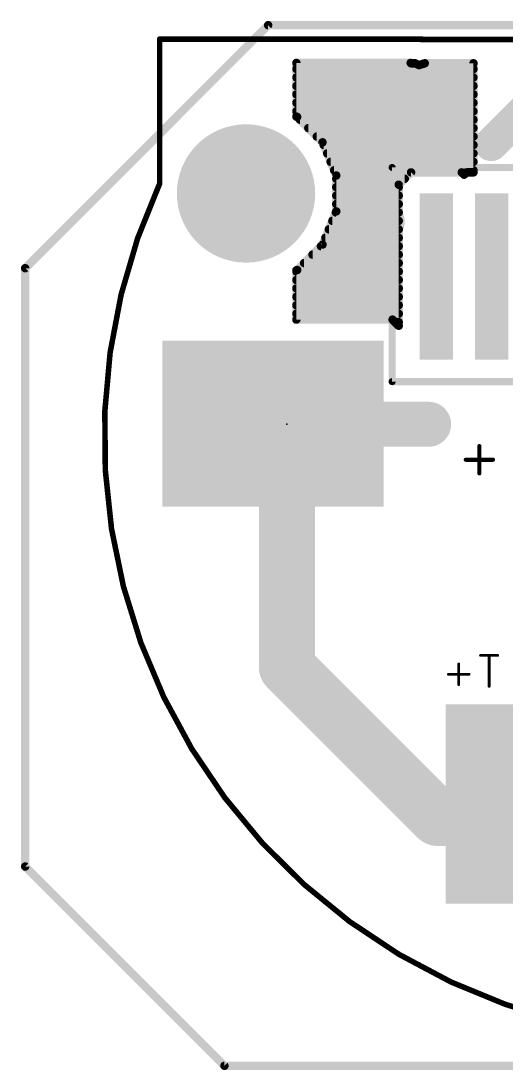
# Model space of a CAD drawing. Extents: x 82 to 105.8, y 80.8 to 99.8.
# Drawn here: x 82.02 to 90.79, y 80.82 to 99.78 of the extents above; entities that cross this region are included whole.
import ezdxf

# ---------------------------------------------------------------- set-up
doc = ezdxf.new("R2010")
doc.units = 0
for name, color, linetype in [('16', 132, 'CONTINUOUS'), ('18', 110, 'CONTINUOUS'), ('20', 31, 'CONTINUOUS'), ('22', 253, 'CONTINUOUS'), ('24', 53, 'CONTINUOUS'), ('26', 253, 'CONTINUOUS')]:
    doc.layers.add(name, color=color, linetype=linetype)

# ---------------------------------------------------------------- blocks, each defined once
blk = doc.blocks.new('RECT')
blk.add_solid([(-0.5, -0.5), (0.5, -0.5), (-0.5, 0.5), (0.5, 0.5)])
blk = doc.blocks.new('PIE')
at = {"const_width": 0.5}
blk.add_lwpolyline([(0, -0.25, 1), (0, 0.25, 1), (0, -0.25)], format="xyb", dxfattribs=at)
blk = doc.blocks.new('ROUNDV')
at = {"const_width": 0.5}
blk.add_lwpolyline([(0, -0.25, 1), (0, 0.25, 1), (0, -0.25)], format="xyb", dxfattribs=at)

msp = doc.modelspace()

# ---------------------------------------------------------------- linework, layer by layer
at = {"layer": '16'}
for points, const_width in [([(82.1, 95.31), (86.49, 99.7)], 0.1524), ([(86.49, 99.7), (102.9, 99.7)], 0.1524), ([(87, 98.0484), (87, 99.0183)], 0.1524), ([(87, 99.0183), (89.0648, 99.0183)], 0.1524), ([(87, 98.9076), (90.2, 98.9076)], 0.1524), ([(89.0648, 99.0183), (89.0715, 99.0116)], 0.1524), ([(89.0715, 99.0116), (89.1479, 99.0116)], 0.1524), ([(89.1479, 99.0116), (89.2162, 98.9773)], 0.1524), ([(89.2162, 98.9773), (89.3196, 99.0116)], 0.1524), ([(89.3196, 99.0116), (90.2, 99.0116)], 0.1524), ([(90.2, 99.0116), (90.2, 97.041)], 0.1524), ([(87, 98.7552), (90.2, 98.7552)], 0.1524), ([(91.57, 98.6), (90.52, 97.55)], 0.6096), ([(87, 98.6028), (90.2, 98.6028)], 0.1524), ([(87, 98.4504), (90.2, 98.4504)], 0.1524), ([(87, 98.298), (90.2, 98.298)], 0.1524), ([(87, 98.1456), (90.2, 98.1456)], 0.1524), ([(87.0139, 98.0427), (87, 98.0484)], 0.1524), ([(87.4727, 97.5839), (87.0139, 98.0427)], 0.1524), ([(87.0634, 97.9932), (90.2, 97.9932)], 0.1524), ([(87.2158, 97.8408), (90.2, 97.8408)], 0.1524), ([(87.3682, 97.6884), (90.2, 97.6884)], 0.1524), ([(87.721, 96.9844), (87.4727, 97.5839)], 0.1524), ([(87.4925, 97.536), (90.2, 97.536)], 0.1524), ([(87.5557, 97.3836), (90.2, 97.3836)], 0.1524), ([(87.6188, 97.2312), (90.2, 97.2312)], 0.1524), ([(87.6819, 97.0788), (90.2, 97.0788)], 0.1524), ([(87.721, 96.3356), (87.721, 96.9844)], 0.1524), ([(89.0722, 97.041), (88.849, 96.8178)], 0.1524), ([(89.9878, 97.041), (89.0722, 97.041)], 0.1524), ([(90.03, 96.9988), (89.9878, 97.041)], 0.1524), ([(90.0722, 97.041), (90.03, 96.9988)], 0.1524), ([(90.2, 97.041), (90.0722, 97.041)], 0.1524), ([(87.721, 96.9264), (88.9576, 96.9264)], 0.1524), ([(87.721, 96.774), (88.849, 96.774)], 0.1524), ([(88.849, 96.8178), (88.849, 94.2698)], 0.1524), ([(87.721, 96.6216), (88.849, 96.6216)], 0.1524), ([(87.721, 96.4692), (88.849, 96.4692)], 0.1524), ([(87.4727, 95.7361), (87.721, 96.3356)], 0.1524), ([(87.7132, 96.3168), (88.849, 96.3168)], 0.1524), ([(87.6501, 96.1644), (88.849, 96.1644)], 0.1524), ([(87.5238, 95.8596), (88.849, 95.8596)], 0.1524), ([(87.587, 96.012), (88.849, 96.012)], 0.1524), ([(87.0139, 95.2773), (87.4727, 95.7361)], 0.1524), ([(87.4438, 95.7072), (88.849, 95.7072)], 0.1524), ([(87.2914, 95.5548), (88.849, 95.5548)], 0.1524), ([(82.1, 84.5), (82.1, 95.31)], 0.1524), ([(87, 95.2716), (87.0139, 95.2773)], 0.1524), ([(87, 94.381), (87, 95.2716)], 0.1524), ([(87.139, 95.4024), (88.849, 95.4024)], 0.1524), ([(87, 95.25), (88.849, 95.25)], 0.1524), ([(87, 95.0976), (88.849, 95.0976)], 0.1524), ([(87, 94.9452), (88.849, 94.9452)], 0.1524), ([(87, 94.7928), (88.849, 94.7928)], 0.1524), ([(87, 94.6404), (88.849, 94.6404)], 0.1524), ([(87, 94.488), (88.849, 94.488)], 0.1524), ([(88.7378, 94.381), (87, 94.381)], 0.1524), ([(88.849, 94.2698), (88.7378, 94.381)], 0.1524), ([(88.7832, 94.3356), (88.849, 94.3356)], 0.1524), ([(86.83, 92.49), (86.83, 88.1)], 1.016), ([(89.39, 92.49), (86.83, 92.49)], 0.8128), ([(86.83, 88.1), (89.55, 85.38)], 1.016), ([(89.55, 85.38), (91.21, 85.38)], 1.016), ([(85.7, 80.9), (82.1, 84.5)], 0.1524), ([(105.71, 80.9), (85.7, 80.9)], 0.1524)]:
    msp.add_lwpolyline(points, dxfattribs=dict(at, const_width=const_width))
for points, const_width in [([(86.49, 99.7381, 1), (86.49, 99.6619)], 0.0762), ([(86.5169, 99.6731, 1), (86.4631, 99.7269)], 0.0762), ([(87.0381, 99.0183, 1), (86.9619, 99.0183)], 0.0762), ([(87, 99.0564, 1), (87, 98.9802)], 0.0762), ([(87, 98.9457, 1), (87, 98.8695)], 0.0762), ([(89.0918, 99.0452, 1), (89.0379, 98.9913)], 0.0762), ([(89.0715, 99.0497, 1), (89.0715, 98.9735)], 0.0762), ([(89.0445, 98.9847, 1), (89.0984, 99.0386)], 0.0762), ([(89.0648, 98.9802, 1), (89.0648, 99.0564)], 0.0762), ([(89.165, 99.0457, 1), (89.1308, 98.9776)], 0.0762), ([(89.1479, 98.9735, 1), (89.1479, 99.0497)], 0.0762), ([(89.2042, 99.0135, 1), (89.2282, 98.9412)], 0.0762), ([(89.1991, 98.9433, 1), (89.2333, 99.0114)], 0.0762), ([(89.3196, 99.0497, 1), (89.3196, 98.9735)], 0.0762), ([(89.3316, 98.9755, 1), (89.3076, 99.0478)], 0.0762), ([(90.2381, 99.0116, 1), (90.1619, 99.0116)], 0.0762), ([(90.2, 98.9735, 1), (90.2, 99.0497)], 0.0762), ([(90.2, 98.8695, 1), (90.2, 98.9457)], 0.0762), ([(87, 98.7933, 1), (87, 98.7171)], 0.0762), ([(90.2, 98.7171, 1), (90.2, 98.7933)], 0.0762), ([(87, 98.6409, 1), (87, 98.5647)], 0.0762), ([(90.2, 98.5647, 1), (90.2, 98.6409)], 0.0762), ([(87, 98.4885, 1), (87, 98.4123)], 0.0762), ([(87, 98.3361, 1), (87, 98.2599)], 0.0762), ([(90.2, 98.4123, 1), (90.2, 98.4885)], 0.0762), ([(90.2, 98.2599, 1), (90.2, 98.3361)], 0.0762), ([(87, 98.1837, 1), (87, 98.1075)], 0.0762), ([(90.2, 98.1075, 1), (90.2, 98.1837)], 0.0762), ([(87.0146, 98.0836, 1), (86.9854, 98.0132)], 0.0762), ([(86.9619, 98.0484, 1), (87.0381, 98.0484)], 0.0762), ([(87.0408, 98.0696, 1), (86.9869, 98.0158)], 0.0762), ([(86.9993, 98.0075, 1), (87.0285, 98.0779)], 0.0762), ([(87.0634, 98.0313, 1), (87.0634, 97.9551)], 0.0762), ([(90.2, 97.9551, 1), (90.2, 98.0313)], 0.0762), ([(87.2158, 97.8789, 1), (87.2158, 97.8027)], 0.0762), ([(90.2, 97.8027, 1), (90.2, 97.8789)], 0.0762), ([(90.4122, 97.6578, 1), (90.6278, 97.4422)], 0.3048), ([(87.3682, 97.7265, 1), (87.3682, 97.6503)], 0.0762), ([(87.5079, 97.5985, 1), (87.4375, 97.5693)], 0.0762), ([(87.4458, 97.5569, 1), (87.4996, 97.6108)], 0.0762), ([(87.4925, 97.5741, 1), (87.4925, 97.4979)], 0.0762), ([(90.2, 97.6503, 1), (90.2, 97.7265)], 0.0762), ([(90.2, 97.4979, 1), (90.2, 97.5741)], 0.0762), ([(87.5557, 97.4217, 1), (87.5557, 97.3455)], 0.0762), ([(90.2, 97.3455, 1), (90.2, 97.4217)], 0.0762), ([(87.6188, 97.2693, 1), (87.6188, 97.1931)], 0.0762), ([(90.2, 97.1931, 1), (90.2, 97.2693)], 0.0762), ([(87.6819, 97.1169, 1), (87.6819, 97.0407)], 0.0762), ([(87.7591, 96.9844, 1), (87.6829, 96.9844)], 0.0762), ([(87.6858, 96.9698, 1), (87.7562, 96.999)], 0.0762), ([(89.0722, 97.0791, 1), (89.0722, 97.0029)], 0.0762), ([(89.0991, 97.0141, 1), (89.0452, 97.0679)], 0.0762), ([(90.0148, 97.0679, 1), (89.9609, 97.0141)], 0.0762), ([(89.9878, 97.0029, 1), (89.9878, 97.0791)], 0.0762), ([(90.0031, 97.0258, 1), (90.0569, 96.9719)], 0.0762), ([(90.0031, 96.9719, 1), (90.0569, 97.0258)], 0.0762), ([(90.0722, 97.0791, 1), (90.0722, 97.0029)], 0.0762), ([(90.0991, 97.0141, 1), (90.0452, 97.0679)], 0.0762), ([(90.1619, 97.041, 1), (90.2381, 97.041)], 0.0762), ([(90.2, 97.0407, 1), (90.2, 97.1169)], 0.0762), ([(90.2, 97.0029, 1), (90.2, 97.0791)], 0.0762), ([(87.721, 96.9645, 1), (87.721, 96.8883)], 0.0762), ([(87.721, 96.8121, 1), (87.721, 96.7359)], 0.0762), ([(88.8871, 96.8178, 1), (88.8109, 96.8178)], 0.0762), ([(88.8221, 96.8448, 1), (88.8759, 96.7909)], 0.0762), ([(88.849, 96.7359, 1), (88.849, 96.8121)], 0.0762), ([(88.9576, 96.8883, 1), (88.9576, 96.9645)], 0.0762), ([(87.721, 96.6597, 1), (87.721, 96.5835)], 0.0762), ([(88.849, 96.5835, 1), (88.849, 96.6597)], 0.0762), ([(87.721, 96.5073, 1), (87.721, 96.4311)], 0.0762), ([(88.849, 96.4311, 1), (88.849, 96.5073)], 0.0762), ([(87.7132, 96.3549, 1), (87.7132, 96.2787)], 0.0762), ([(87.6829, 96.3356, 1), (87.7591, 96.3356)], 0.0762), ([(87.7562, 96.321, 1), (87.6858, 96.3502)], 0.0762), ([(88.849, 96.2787, 1), (88.849, 96.3549)], 0.0762), ([(87.6501, 96.2025, 1), (87.6501, 96.1263)], 0.0762), ([(88.849, 96.1263, 1), (88.849, 96.2025)], 0.0762), ([(87.5238, 95.8977, 1), (87.5238, 95.8215)], 0.0762), ([(87.587, 96.0501, 1), (87.587, 95.9739)], 0.0762), ([(88.849, 95.9739, 1), (88.849, 96.0501)], 0.0762), ([(88.849, 95.8215, 1), (88.849, 95.8977)], 0.0762), ([(87.4438, 95.7453, 1), (87.4438, 95.6691)], 0.0762), ([(87.4375, 95.7507, 1), (87.5079, 95.7215)], 0.0762), ([(87.4996, 95.7092, 1), (87.4458, 95.7631)], 0.0762), ([(88.849, 95.6691, 1), (88.849, 95.7453)], 0.0762), ([(87.2914, 95.5929, 1), (87.2914, 95.5167)], 0.0762), ([(88.849, 95.5167, 1), (88.849, 95.5929)], 0.0762), ([(82.1381, 95.31, 1), (82.0619, 95.31)], 0.0762), ([(82.0731, 95.3369, 1), (82.1269, 95.2831)], 0.0762), ([(87.0381, 95.2716, 1), (86.9619, 95.2716)], 0.0762), ([(86.9854, 95.3068, 1), (87.0146, 95.2364)], 0.0762), ([(86.9869, 95.3042, 1), (87.0408, 95.2504)], 0.0762), ([(87.0285, 95.2421, 1), (86.9993, 95.3125)], 0.0762), ([(87.139, 95.4405, 1), (87.139, 95.3643)], 0.0762), ([(88.849, 95.3643, 1), (88.849, 95.4405)], 0.0762), ([(87, 95.2881, 1), (87, 95.2119)], 0.0762), ([(87, 95.1357, 1), (87, 95.0595)], 0.0762), ([(88.849, 95.2119, 1), (88.849, 95.2881)], 0.0762), ([(88.849, 95.0595, 1), (88.849, 95.1357)], 0.0762), ([(87, 94.9833, 1), (87, 94.9071)], 0.0762), ([(88.849, 94.9071, 1), (88.849, 94.9833)], 0.0762), ([(87, 94.8309, 1), (87, 94.7547)], 0.0762), ([(88.849, 94.7547, 1), (88.849, 94.8309)], 0.0762), ([(87, 94.6785, 1), (87, 94.6023)], 0.0762), ([(88.849, 94.6023, 1), (88.849, 94.6785)], 0.0762), ([(87, 94.5261, 1), (87, 94.4499)], 0.0762), ([(87, 94.4191, 1), (87, 94.3429)], 0.0762), ([(86.9619, 94.381, 1), (87.0381, 94.381)], 0.0762), ([(88.7648, 94.4079, 1), (88.7109, 94.3541)], 0.0762), ([(88.7378, 94.3429, 1), (88.7378, 94.4191)], 0.0762), ([(88.7832, 94.3737, 1), (88.7832, 94.2975)], 0.0762), ([(88.849, 94.4499, 1), (88.849, 94.5261)], 0.0762), ([(88.849, 94.2975, 1), (88.849, 94.3737)], 0.0762), ([(88.8109, 94.2698, 1), (88.8871, 94.2698)], 0.0762), ([(88.8221, 94.2429, 1), (88.8759, 94.2967)], 0.0762), ([(87.084, 92.49, 1), (86.576, 92.49)], 0.508), ([(86.83, 92.6932, 1), (86.83, 92.2868)], 0.4064), ([(89.39, 92.2868, 1), (89.39, 92.6932)], 0.4064), ([(87.0096, 88.2796, 1), (86.6504, 87.9204)], 0.508), ([(86.576, 88.1, 1), (87.084, 88.1)], 0.508), ([(89.55, 85.634, 1), (89.55, 85.126)], 0.508), ([(89.3704, 85.2004, 1), (89.7296, 85.5596)], 0.508), ([(82.0619, 84.5, 1), (82.1381, 84.5)], 0.0762), ([(82.1269, 84.5269, 1), (82.0731, 84.4731)], 0.0762), ([(85.7, 80.9381, 1), (85.7, 80.8619)], 0.0762), ([(85.6731, 80.8731, 1), (85.7269, 80.9269)], 0.0762)]:
    msp.add_lwpolyline(points, format="xyb", dxfattribs=dict(at, const_width=const_width))
at = {"layer": '20', "const_width": 0.1}
for points in [[(84.53, 99.4493), (89.27, 99.4493)], [(84.53, 96.84), (84.53, 99.4493)], [(89.27, 99.4493), (89.25, 99.4426)], [(89.25, 99.4426), (98.75, 99.4426)]]:
    msp.add_lwpolyline(points, dxfattribs=at)
at = {"layer": '20'}
for points, const_width in [([(84.53, 99.4743, 1), (84.53, 99.4243)], 0.05), ([(84.555, 99.4493, 1), (84.505, 99.4493)], 0.05), ([(89.25, 99.4676, 1), (89.25, 99.4176)], 0.05), ([(89.2421, 99.4663, 1), (89.2579, 99.4189)], 0.05), ([(89.2779, 99.4255, 1), (89.2621, 99.473)], 0.05), ([(89.27, 99.4243, 1), (89.27, 99.4743)], 0.05), ([(84.53, 96.84, 1.5617), (104.33, 96.84)], 0.1), ([(84.505, 96.84, 1), (84.555, 96.84)], 0.05), ([(84.5527, 96.8295, 1), (84.5073, 96.8504)], 0.05)]:
    msp.add_lwpolyline(points, format="xyb", dxfattribs=dict(at, const_width=const_width))
at = {"layer": '22', "const_width": 0.0635}
for points in [[(88.73, 97.1618, 1), (88.73, 97.0983)], [(88.7618, 97.13, 1), (88.6983, 97.13)], [(88.73, 93.2918, 1), (88.73, 93.2283)], [(88.6983, 93.26, 1), (88.7618, 93.26)]]:
    msp.add_lwpolyline(points, format="xyb", dxfattribs=at)
at = {"layer": '22', "const_width": 0.127}
for points in [[(100.33, 97.13), (88.73, 97.13)], [(88.73, 97.13), (88.73, 93.26)], [(88.73, 93.26), (100.33, 93.26)]]:
    msp.add_lwpolyline(points, dxfattribs=at)
at = {"layer": '24'}
msp.add_point((86.83, 92.49), dxfattribs=at)
at = {"layer": '26'}
for points, const_width in [([(90.3066, 91.604), (90.3066, 92.0951)], 0.0762), ([(90.5521, 91.8495), (90.061, 91.8495)], 0.0762), ([(90.6376, 88.3142), (90.3272, 88.3142)], 0.0508), ([(90.4824, 87.7554), (90.4824, 88.3142)], 0.0508), ([(89.9338, 87.7864), (89.9338, 88.159)], 0.0508), ([(90.1201, 87.9727), (89.7475, 87.9727)], 0.0508)]:
    msp.add_lwpolyline(points, dxfattribs=dict(at, const_width=const_width))
for points, const_width in [([(90.3256, 92.0951, 1), (90.2875, 92.0951)], 0.0381), ([(90.061, 91.8686, 1), (90.061, 91.8305)], 0.0381), ([(90.5521, 91.8305, 1), (90.5521, 91.8686)], 0.0381), ([(90.2875, 91.604, 1), (90.3256, 91.604)], 0.0381), ([(90.3272, 88.3269, 1), (90.3272, 88.3015)], 0.0254), ([(90.4951, 88.3142, 1), (90.4697, 88.3142)], 0.0254), ([(90.6376, 88.3015, 1), (90.6376, 88.3269)], 0.0254), ([(89.9465, 88.159, 1), (89.9211, 88.159)], 0.0254), ([(89.7475, 87.9854, 1), (89.7475, 87.96)], 0.0254), ([(90.1201, 87.96, 1), (90.1201, 87.9854)], 0.0254), ([(89.9211, 87.7864, 1), (89.9465, 87.7864)], 0.0254), ([(90.4697, 87.7554, 1), (90.4951, 87.7554)], 0.0254)]:
    msp.add_lwpolyline(points, format="xyb", dxfattribs=dict(at, const_width=const_width))

# ---------------------------------------------------------------- block references
at = {"layer": '16', "xscale": 0.6, "yscale": 3, "rotation": 180}
for p in [(89.53, 95.16), (90.53, 95.16)]:
    msp.add_blockref('RECT', p, dxfattribs=at)
at = {"layer": '16'}
for name, p, xscale, yscale in [('RECT', (86.58, 92.5), 4, 3), ('PIE', (86.83, 92.49), 2.54, 2.54), ('RECT', (91.2, 85.63), 3, 3.6), ('PIE', (91.21, 85.38), 2.54, 2.54)]:
    msp.add_blockref(name, p, dxfattribs=dict(at, xscale=xscale, yscale=yscale))
at = {"layer": '18'}
for p, xscale, yscale in [((87.71, 98.44), 0.7564, 0.7564), ((87.71, 98.44), 0.7564, 0.7564), ((88.83, 98.47), 0.7564, 0.7564), ((88.83, 98.47), 0.7564, 0.7564), ((86.09, 96.66), 2.5, 2.5), ((86.09, 96.66), 2.5, 2.5), ((88.67, 97.29), 0.7564, 0.7564), ((88.67, 97.29), 0.7564, 0.7564), ((88.58, 96.15), 0.7564, 0.7564), ((88.58, 96.15), 0.7564, 0.7564), ((88.28, 95.08), 0.7564, 0.7564), ((88.28, 95.08), 0.7564, 0.7564)]:
    msp.add_blockref('ROUNDV', p, dxfattribs=dict(at, xscale=xscale, yscale=yscale))

doc.saveas('drawing.dxf')
